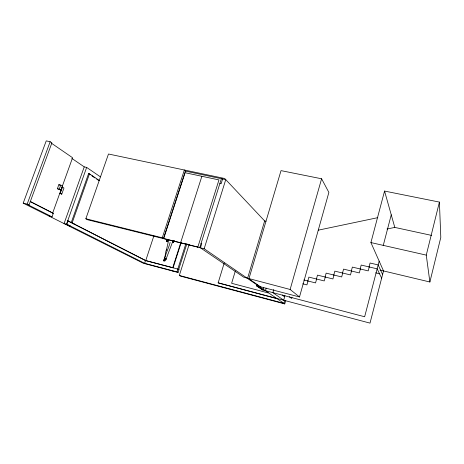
<?xml version="1.0" encoding="UTF-8"?>
<svg xmlns="http://www.w3.org/2000/svg" width="464" height="464" viewBox="0 0 464 464"><rect width="100%" height="100%" fill="white"/><g stroke="black" fill="none" stroke-linecap="round" stroke-linejoin="round"><path stroke-width="0.7" d="M164.227 259.573L163.647 259.944L163.403 260.855L164.871 260.994L165.892 259.701L165.816 258.199L164.656 258.883L164.152 260.901M167.846 239.894L167.556 240.862L167.574 239.499L167.295 241.883L166.872 240.352M164.03 260.768L165.317 258.448L165.88 258.773L165.892 259.701M166.408 250.119L168.768 239.633M166.663 240.456L166.721 241.396M379.999 270.094L429.879 281.996L440.8 237.394L439.408 202.084L384.552 191.069L370.91 242.573L383.519 270.935L370.005 323.118L218.155 282.86L224.216 263.013M429.879 281.996L426.265 255.119L439.408 202.084M379.163 261.133L364.646 316.755L262.583 289.942L256.818 286.027L257.213 286.131M383.189 245.7L391.245 214.838M369.042 266.916L370.075 263.013L378.172 264.927L382.597 274.497M369.24 266.974L368.207 270.889L352.367 267.09L351.323 270.982M360.163 268.958L361.195 265.054L377.151 268.847L381.646 278.18M360.354 269.01L359.316 272.919L343.58 269.114L342.531 273M351.515 271.04L350.471 274.937L334.846 271.133L333.784 275.007M342.722 273.058L341.672 276.95L326.151 273.134L325.084 277.002M333.976 275.065L332.92 278.945L317.504 275.129L316.431 278.986L324.208 280.935L325.276 277.06M307.818 280.964L308.896 277.112L316.616 279.044L315.543 282.912L303.821 279.96M308.009 281.022L306.924 284.879L302.743 283.811M257.039 284.386L256.638 285.76L299.495 296.96L328.872 192.427L321.598 178.779L281.027 170.624L248.895 278.8L260.49 286.764M291.984 297.244L291.641 298.451L289.35 296.734M284.896 295.382L284.554 296.583L283.423 295.759M284.722 300.602L283.939 303.357L179.313 275.459L189.138 244.487M179.313 275.459L180.583 276.121L284.757 303.914L285.743 300.44M299.495 296.96L290.128 289.472L321.598 178.779M173.397 241.054L173.211 241.906L173.977 240.398L173.084 242.707L174.209 241.147M273.812 289.455L272.89 292.651L283.695 300.237L284.728 296.635L282.466 294.994M263.152 289.408L263.709 287.5M265.425 290.684L266.168 288.144M247.544 278.446L264.648 220.939L224.698 178.501L108.489 154.007L85.84 218.759L87.754 219.797L204.16 248.75L284.757 303.914M235.352 270.912L231.623 283.289L268.279 292.946M166.965 239.215L166.727 241.471L167.226 241.808M204.16 248.75L225.759 179.632L185.594 171.146L184.359 169.998L162.278 237.8L163.641 238.647L185.078 172.718L218.967 179.91L197.815 247.167M199.74 247.648L221.386 178.704M222.61 178.965L221.096 183.802L219.866 183.541M30.143 201.417L53.308 213.289L52.026 216.85L28.113 204.85L29.017 205.076L51.887 142.9L50.158 141.711L46.226 140.882L23.2 203.151L143.399 263.268L178.089 272.472L178.982 269.659L178.657 269.572L186.928 243.565M180.618 242.736L201.875 176.285M181.209 242.446L173.084 267.861L172.747 267.682L180.89 242.237M178.657 269.572L177.782 269.103L185.867 243.699M178.089 272.472L177.074 271.933L177.973 269.114L145.522 260.565L67.715 220.777L71.491 222.708M163.473 238.542L185.438 171.001M177.074 271.933L144.617 263.326L145.522 260.565M153.891 235.793L145.754 260.571L71.253 222.587L88.566 173.646L89.471 173.843L99.424 180.56M173.084 240.567L166.013 259.266M170.143 242.353C168.908 247.782 164.598 255.85 164.436 260.095M72.164 222.819L89.471 173.843M70.284 226.113L66.497 224.211L86.652 167.405L84.233 166.872L71.85 158.404M68.098 220.87L66.88 224.309L144.617 263.326M84.233 166.872L64.061 223.59L66.497 224.211M60.993 190.182L59.276 189.179L60.743 185.107L58.847 184.666L57.379 188.732L60.993 190.182L62.454 186.128L60.743 185.107M53.308 213.289L52.658 213.063L72.575 157.737L51.173 143.034M61.776 194.126L63.968 188.03L62.483 187.154L60.285 193.268L61.776 194.126L59.537 193.256M29.017 205.076L27.156 204.137L50.158 141.711M164.424 259.747L165.265 259.057L165.793 259.857M174.505 240.961L173.136 242.649M166.837 249.76L165.979 250.751L164.969 256.737L164.001 259.596M163.415 260.42L164.094 260.455M318.292 230.167L377.789 217.662M387.017 229.013L394.794 227.412L431.601 235.399M177.782 269.103L178.982 269.659M91.918 175.902L92.817 176.105M370.91 242.573L426.265 255.119M264.648 220.939L265.994 221.247M57.379 188.732L59.276 189.179M375.689 272.832L379.83 273.83M201.051 243.467L201.747 243.641L200.436 247.822L243.803 277.223L290.128 289.472M23.2 203.151L27.156 204.137M85.84 218.759L162.278 237.8M163.682 238.513L197.855 247.034M49.126 216.12L52.026 216.85M75.725 224.646L72.599 223.277M67.634 225.376L70.429 226.09M145.313 260.455L172.747 267.682M277.234 298.77L218.155 282.86M30.357 201.637L52.658 213.063M172.045 270.599L173.072 271.138M58.847 184.666L59.995 185.345M88.566 173.646L90.242 174.771M92.516 176.303L94.9 177.909M96.692 179.116L99.076 180.722M256.638 285.76L262.966 290.041M86.652 167.405L100.392 176.842M384.552 191.069L394.794 227.412"/></g></svg>
